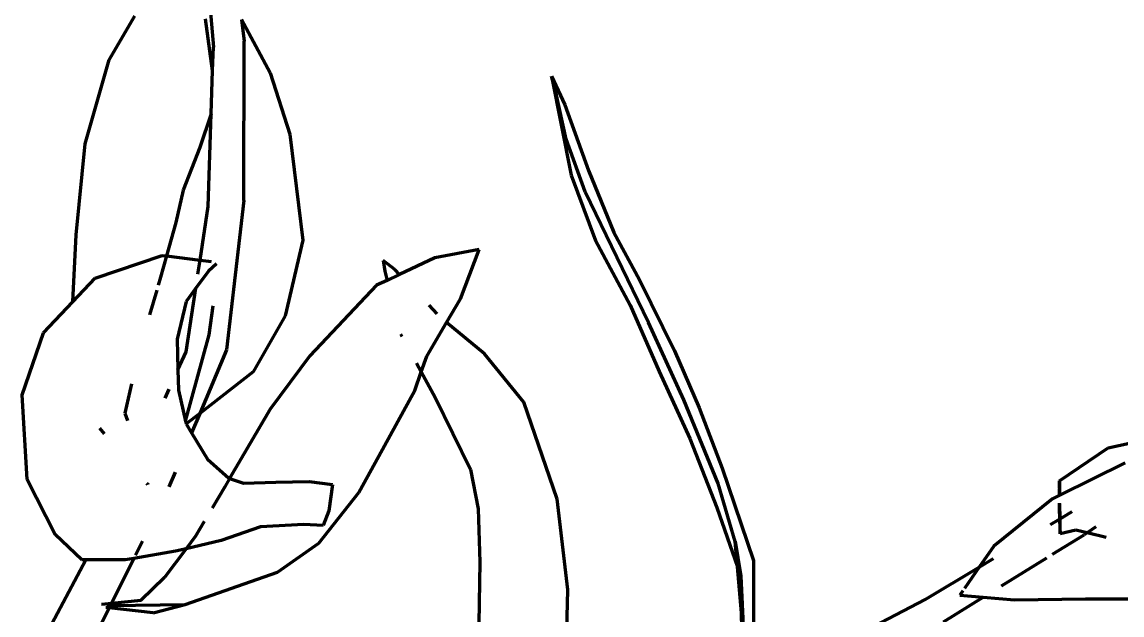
# Model space of a CAD drawing. Header units: millimetres. Extents: x 4307 to 31003, y 2809 to 20009.
# Drawn here: x 8079.4 to 8162.6, y 17290.5 to 17335.3 of the extents above; entities that cross this region are included whole.
import ezdxf

# ---------------------------------------------------------------- set-up
doc = ezdxf.new("R2010")
doc.units = ezdxf.units.MM
doc.layers.add('ProfileEdges', color=7, linetype='Continuous')

msp = doc.modelspace()

# ---------------------------------------------------------------- linework, layer by layer
at = {"layer": 'ProfileEdges', "lineweight": 211}
for p, q in [((8093.501, 17337.725), (8093.868, 17333.446)), ((8085.999, 17332.486), (8087.925, 17335.822)), ((8093.812, 17331.677), (8093.265, 17335.591)), ((8095.994, 17335.528), (8098.173, 17331.494)), ((8095.994, 17335.528), (8096.185, 17333.882)), ((8093.812, 17331.677), (8093.868, 17333.446)), ((8096.182, 17321.844), (8096.185, 17333.882)), ((8084.162, 17326.134), (8085.999, 17332.486)), ((8093.707, 17328.402), (8093.812, 17331.677)), ((8098.173, 17331.494), (8099.656, 17326.862)), ((8119.773, 17330.036), (8119.446, 17331.252)), ((8119.446, 17331.252), (8120.933, 17323.757)), ((8119.446, 17331.252), (8120.447, 17329.065)), ((8120.553, 17326.484), (8119.773, 17330.036)), ((8120.447, 17329.065), (8122.245, 17324.097)), ((8093.707, 17328.402), (8092.853, 17325.84)), ((8093.483, 17321.383), (8093.707, 17328.402)), ((8099.656, 17326.862), (8100.639, 17318.837)), ((8083.489, 17319.23), (8084.162, 17326.134)), ((8121.973, 17322.486), (8120.553, 17326.484)), ((8092.853, 17325.84), (8091.589, 17322.619)), ((8120.933, 17323.757), (8122.76, 17318.798)), ((8122.245, 17324.097), (8124.149, 17319.41)), ((8091.589, 17322.619), (8091.033, 17320.173)), ((8096.182, 17321.844), (8094.863, 17310.542)), ((8126.779, 17312.608), (8121.973, 17322.486)), ((8092.864, 17317.323), (8093.483, 17321.383)), ((8091.033, 17320.173), (8090.33, 17317.641)), ((8124.149, 17319.41), (8126.092, 17315.832)), ((8083.237, 17314.174), (8083.489, 17319.23)), ((8100.639, 17318.837), (8099.298, 17313.102)), ((8125.377, 17313.909), (8122.76, 17318.798)), ((8084.92, 17315.951), (8090.008, 17317.681)), ((8090.33, 17317.641), (8089.882, 17316.029)), ((8090.008, 17317.681), (8090.33, 17317.641)), ((8090.33, 17317.641), (8092.864, 17317.323)), ((8113.977, 17318.123), (8110.622, 17317.497)), ((8112.546, 17314.387), (8113.977, 17318.123)), ((8092.703, 17316.266), (8092.864, 17317.323)), ((8092.864, 17317.323), (8093.691, 17317.219)), ((8094.104, 17317.034), (8093.505, 17316.49)), ((8106.708, 17317.304), (8106.845, 17316.477)), ((8107.582, 17316.622), (8106.708, 17317.304)), ((8110.622, 17317.497), (8107.95, 17316.238)), ((8089.882, 17316.029), (8089.703, 17315.425)), ((8093.505, 17316.49), (8092.54, 17315.196)), ((8106.845, 17316.477), (8106.998, 17315.79)), ((8107.95, 17316.238), (8106.998, 17315.79)), ((8107.95, 17316.238), (8107.582, 17316.622)), ((8083.237, 17314.174), (8084.92, 17315.951)), ((8092.54, 17315.196), (8091.8, 17314.204)), ((8091.807, 17310.382), (8092.54, 17315.196)), ((8106.209, 17315.418), (8101.163, 17310.092)), ((8106.998, 17315.79), (8106.209, 17315.418)), ((8126.092, 17315.832), (8128.726, 17310.458)), ((8089.588, 17315.038), (8089.037, 17313.183)), ((8111.5, 17312.605), (8112.546, 17314.387)), ((8081.013, 17311.827), (8083.237, 17314.174)), ((8091.8, 17314.204), (8091.129, 17311.338)), ((8093.559, 17311.66), (8093.859, 17313.864)), ((8110.796, 17313.268), (8110.175, 17313.916)), ((8125.377, 17313.909), (8127.567, 17308.886)), ((8099.298, 17313.102), (8096.874, 17308.877)), ((8079.397, 17307.125), (8081.013, 17311.827)), ((8110.007, 17310.064), (8111.5, 17312.605)), ((8114.376, 17310.242), (8111.5, 17312.605)), ((8129.445, 17306.753), (8126.779, 17312.608)), ((8091.129, 17311.338), (8091.184, 17309.014)), ((8091.767, 17305.133), (8093.559, 17311.66)), ((8108.026, 17311.717), (8108.115, 17311.554)), ((8091.184, 17309.014), (8091.807, 17310.382)), ((8094.863, 17310.542), (8092.841, 17305.727)), ((8117.349, 17306.575), (8114.376, 17310.242)), ((8128.726, 17310.458), (8130.597, 17306.144)), ((8101.163, 17310.092), (8098.165, 17306.048)), ((8109.224, 17309.523), (8109.587, 17308.86)), ((8109.587, 17308.86), (8110.007, 17310.064)), ((8091.184, 17309.014), (8091.221, 17307.47)), ((8096.874, 17308.877), (8092.841, 17305.727)), ((8109.094, 17307.446), (8109.587, 17308.86)), ((8109.587, 17308.86), (8110.645, 17306.923)), ((8127.567, 17308.886), (8129.906, 17303.812)), ((8087.67, 17307.96), (8087.185, 17305.746)), ((8079.779, 17300.73), (8079.397, 17307.125)), ((8090.21, 17306.873), (8090.526, 17307.566)), ((8091.221, 17307.47), (8091.767, 17305.133)), ((8106.382, 17302.484), (8109.094, 17307.446)), ((8110.645, 17306.923), (8113.322, 17301.469)), ((8098.165, 17306.048), (8095.091, 17300.798)), ((8119.867, 17299.238), (8117.349, 17306.575)), ((8132.038, 17300.417), (8129.445, 17306.753)), ((8130.597, 17306.144), (8132.339, 17301.591)), ((8087.185, 17305.746), (8087.362, 17305.191)), ((8092.841, 17305.727), (8091.815, 17304.926)), ((8092.841, 17305.727), (8092.221, 17304.253)), ((8085.645, 17304.177), (8085.291, 17304.594)), ((8091.767, 17305.133), (8091.815, 17304.926)), ((8091.815, 17304.926), (8092.221, 17304.253)), ((8092.221, 17304.253), (8093.421, 17302.263)), ((8129.906, 17303.812), (8131.933, 17298.607)), ((8161.54, 17303.114), (8165.27, 17303.952)), ((8157.845, 17300.612), (8161.54, 17303.114)), ((8093.421, 17302.263), (8095.03, 17300.817)), ((8104.867, 17299.731), (8106.382, 17302.484)), ((8162.82, 17301.991), (8157.862, 17299.533)), ((8090.97, 17301.273), (8090.505, 17300.166)), ((8113.322, 17301.469), (8113.883, 17298.512)), ((8132.339, 17301.591), (8134.707, 17294.602)), ((8081.899, 17296.572), (8079.779, 17300.73)), ((8088.909, 17300.334), (8088.842, 17300.413)), ((8088.879, 17300.428), (8088.909, 17300.334)), ((8095.091, 17300.798), (8094.722, 17300.168)), ((8095.03, 17300.817), (8095.091, 17300.798)), ((8095.091, 17300.798), (8096.158, 17300.454)), ((8096.158, 17300.454), (8098.6, 17300.524)), ((8098.6, 17300.524), (8101.112, 17300.565)), ((8101.112, 17300.565), (8102.875, 17300.341)), ((8102.875, 17300.341), (8102.591, 17298.348)), ((8133.332, 17296.027), (8132.038, 17300.417)), ((8157.845, 17300.612), (8157.828, 17299.517)), ((8157.862, 17299.533), (8157.845, 17300.612)), ((8094.722, 17300.168), (8093.774, 17298.558)), ((8101.844, 17295.896), (8104.867, 17299.731)), ((8157.828, 17299.517), (8157.313, 17299.261)), ((8157.862, 17299.533), (8157.828, 17299.517)), ((8113.883, 17298.512), (8114.026, 17294.472)), ((8120.677, 17292.368), (8119.867, 17299.238)), ((8131.933, 17298.607), (8133.5, 17294.121)), ((8157.313, 17299.261), (8152.875, 17295.677)), ((8157.819, 17298.934), (8157.813, 17298.529)), ((8157.813, 17298.529), (8157.852, 17297.729)), ((8157.89, 17297.752), (8157.872, 17298.9)), ((8102.591, 17298.348), (8102.164, 17297.241)), ((8157.18, 17297.326), (8157.852, 17297.729)), ((8157.852, 17297.729), (8157.89, 17297.752)), ((8157.89, 17297.752), (8158.668, 17298.218)), ((8158.668, 17298.218), (8158.797, 17298.304)), ((8093.173, 17297.539), (8092.522, 17296.434)), ((8097.442, 17297.15), (8094.466, 17296.108)), ((8100.713, 17297.307), (8097.442, 17297.15)), ((8102.164, 17297.241), (8100.713, 17297.307)), ((8157.857, 17297.628), (8157.908, 17296.601)), ((8157.908, 17296.601), (8157.892, 17297.653)), ((8159.082, 17296.899), (8157.908, 17296.601)), ((8159.929, 17296.692), (8159.082, 17296.899)), ((8160.602, 17297.14), (8159.929, 17296.692)), ((8083.914, 17294.644), (8081.899, 17296.572)), ((8088.503, 17296.063), (8087.969, 17294.988)), ((8092.522, 17296.434), (8091.804, 17295.474)), ((8094.466, 17296.108), (8091.804, 17295.474)), ((8133.332, 17296.027), (8133.747, 17293.413)), ((8133.5, 17294.121), (8133.332, 17296.027)), ((8157.314, 17295.06), (8159.704, 17296.541)), ((8159.929, 17296.692), (8159.704, 17296.541)), ((8161.38, 17296.337), (8159.929, 17296.692)), ((8091.011, 17295.286), (8087.852, 17294.753)), ((8091.804, 17295.474), (8090.182, 17293.306)), ((8091.804, 17295.474), (8091.011, 17295.286)), ((8098.721, 17293.703), (8101.844, 17295.896)), ((8152.875, 17295.677), (8151.779, 17294.087)), ((8084.227, 17294.644), (8081.653, 17289.806)), ((8084.227, 17294.644), (8083.914, 17294.644)), ((8087.194, 17294.642), (8084.227, 17294.644)), ((8087.852, 17294.753), (8086.154, 17291.334)), ((8087.852, 17294.753), (8087.194, 17294.642)), ((8114.026, 17294.472), (8113.904, 17287.81)), ((8134.707, 17294.602), (8134.713, 17289.01)), ((8151.779, 17294.087), (8152.862, 17294.737)), ((8153.458, 17292.67), (8156.886, 17294.794)), ((8091.726, 17291.25), (8098.721, 17293.703)), ((8133.5, 17294.121), (8133.747, 17293.413)), ((8133.806, 17290.629), (8133.5, 17294.121)), ((8147.686, 17291.633), (8151.779, 17294.087)), ((8151.779, 17294.087), (8150.671, 17292.48)), ((8090.182, 17293.306), (8088.393, 17291.564)), ((8133.747, 17293.413), (8133.984, 17288.612)), ((8133.806, 17290.629), (8133.747, 17293.413)), ((8120.549, 17287.478), (8120.677, 17292.368)), ((8150.548, 17292.302), (8150.323, 17291.976)), ((8150.323, 17291.976), (8152.089, 17291.821)), ((8086.154, 17291.334), (8085.406, 17291.257)), ((8085.992, 17291.007), (8085.729, 17291.037)), ((8085.803, 17291.185), (8086.082, 17291.188)), ((8086.082, 17291.188), (8085.992, 17291.007)), ((8086.154, 17291.334), (8086.082, 17291.188)), ((8086.082, 17291.188), (8091.726, 17291.25)), ((8088.393, 17291.564), (8086.154, 17291.334)), ((8089.311, 17290.619), (8091.726, 17291.25)), ((8142.664, 17289.008), (8147.686, 17291.633)), ((8149.068, 17289.948), (8152.089, 17291.821)), ((8152.089, 17291.821), (8154.45, 17291.614)), ((8154.45, 17291.614), (8159.822, 17291.697)), ((8159.822, 17291.697), (8164.8, 17291.702)), ((8085.992, 17291.007), (8084.674, 17288.353)), ((8089.311, 17290.619), (8085.992, 17291.007)), ((8133.867, 17287.824), (8133.806, 17290.629)), ((8133.984, 17288.612), (8133.806, 17290.629))]:
    msp.add_line(p, q, dxfattribs=at)

doc.saveas('drawing.dxf')
